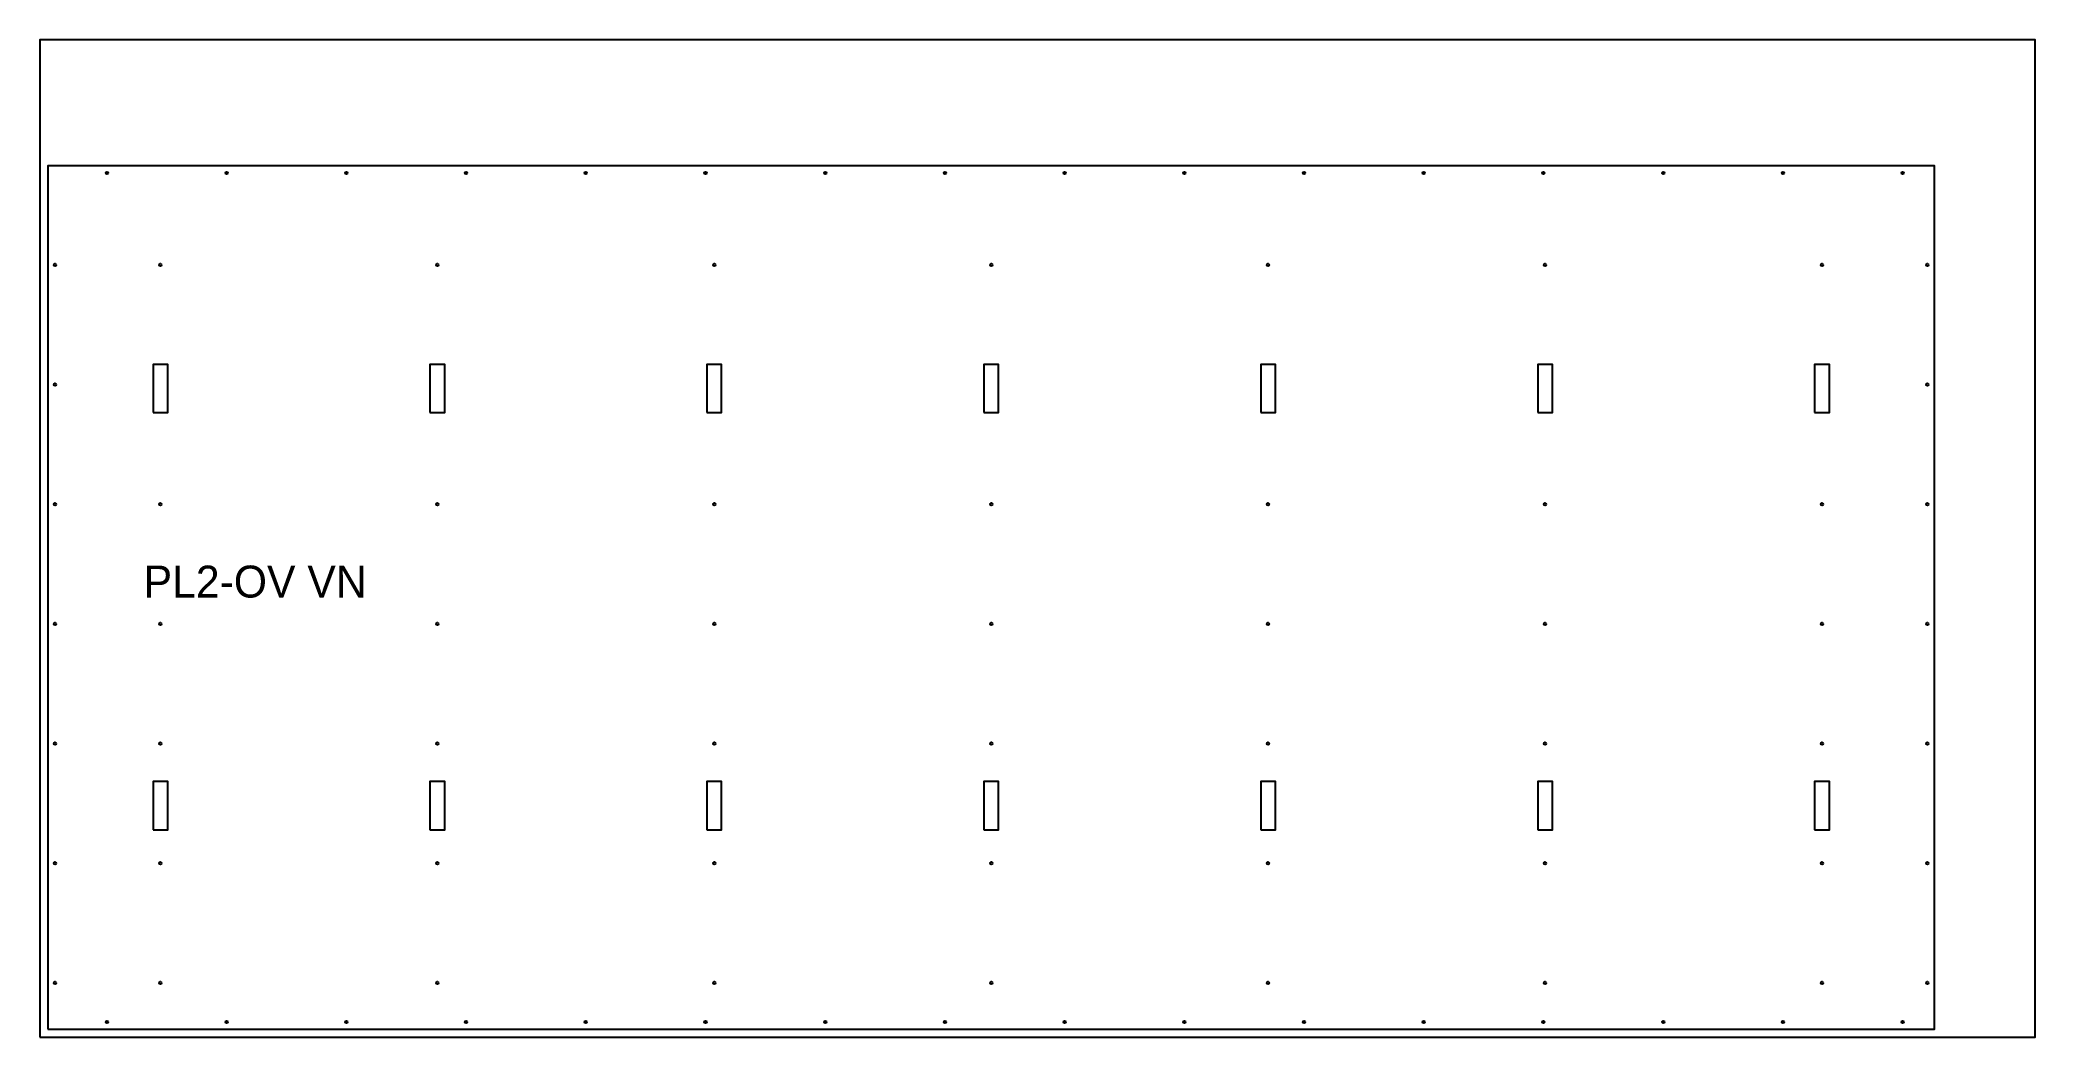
# Model space of a CAD drawing. Header units: millimetres. Extents: x 0 to 2500, y 0 to 1250.
import ezdxf

# ---------------------------------------------------------------- set-up
doc = ezdxf.new("R2010")
doc.units = ezdxf.units.MM
for name, color, linetype in [('CUT_INNER', 5, 'CONTINUOUS'), ('CUT_OUTER', 1, 'CONTINUOUS'), ('ENGRAVE', 2, 'CONTINUOUS'), ('MARK_D3', 6, 'CONTINUOUS'), ('SHEET', 8, 'CONTINUOUS')]:
    doc.layers.add(name, color=color, linetype=linetype)

msp = doc.modelspace()

# ---------------------------------------------------------------- linework, layer by layer
at = {"layer": 'CUT_INNER'}
for points in [[(141.75, 782.75), (160.25, 782.75), (160.25, 843.25), (141.75, 843.25)], [(488.75, 782.75), (507.25, 782.75), (507.25, 843.25), (488.75, 843.25)], [(835.75, 782.75), (854.25, 782.75), (854.25, 843.25), (835.75, 843.25)], [(1182.75, 782.75), (1201.25, 782.75), (1201.25, 843.25), (1182.75, 843.25)], [(1529.75, 782.75), (1548.25, 782.75), (1548.25, 843.25), (1529.75, 843.25)], [(1876.75, 782.75), (1895.25, 782.75), (1895.25, 843.25), (1876.75, 843.25)], [(2223.75, 782.75), (2242.25, 782.75), (2242.25, 843.25), (2223.75, 843.25)], [(141.75, 259.75), (160.25, 259.75), (160.25, 320.25), (141.75, 320.25)], [(488.75, 259.75), (507.25, 259.75), (507.25, 320.25), (488.75, 320.25)], [(835.75, 259.75), (854.25, 259.75), (854.25, 320.25), (835.75, 320.25)], [(1182.75, 259.75), (1201.25, 259.75), (1201.25, 320.25), (1182.75, 320.25)], [(1529.75, 259.75), (1548.25, 259.75), (1548.25, 320.25), (1529.75, 320.25)], [(1876.75, 259.75), (1895.25, 259.75), (1895.25, 320.25), (1876.75, 320.25)], [(2223.75, 259.75), (2242.25, 259.75), (2242.25, 320.25), (2223.75, 320.25)]]:
    msp.add_lwpolyline(points, close=True, dxfattribs=at)
at = {"layer": 'CUT_OUTER'}
msp.add_lwpolyline([(10, 10), (2374, 10), (2374, 1092), (10, 1092)], close=True, dxfattribs=at)
at = {"layer": 'MARK_D3'}
for centre in [(84, 1083), (234, 1083), (384, 1083), (534, 1083), (684, 1083), (834, 1083), (984, 1083), (1134, 1083), (1284, 1083), (1434, 1083), (1584, 1083), (1734, 1083), (1884, 1083), (2034, 1083), (2184, 1083), (2334, 1083), (19, 968), (151, 968), (498, 968), (845, 968), (1192, 968), (1539, 968), (1886, 968), (2233, 968), (2365, 968), (19, 818), (2365, 818), (19, 668), (151, 668), (498, 668), (845, 668), (1192, 668), (1539, 668), (1886, 668), (2233, 668), (2365, 668), (19, 518), (151, 518), (498, 518), (845, 518), (1192, 518), (1539, 518), (1886, 518), (2233, 518), (2365, 518), (19, 368), (151, 368), (498, 368), (845, 368), (1192, 368), (1539, 368), (1886, 368), (2233, 368), (2365, 368), (19, 218), (151, 218), (498, 218), (845, 218), (1192, 218), (1539, 218), (1886, 218), (2233, 218), (2365, 218), (19, 68), (151, 68), (498, 68), (845, 68), (1192, 68), (1539, 68), (1886, 68), (2233, 68), (2365, 68), (84, 19), (234, 19), (384, 19), (534, 19), (684, 19), (834, 19), (984, 19), (1134, 19), (1284, 19), (1434, 19), (1584, 19), (1734, 19), (1884, 19), (2034, 19), (2184, 19), (2334, 19)]:
    msp.add_circle(centre, 1.5, dxfattribs=at)
at = {"layer": 'SHEET'}
msp.add_lwpolyline([(0, 0), (2500, 0), (2500, 1250), (0, 1250)], close=True, dxfattribs=at)

# ---------------------------------------------------------------- texts
at = {"layer": 'ENGRAVE'}
msp.add_text('PL2-OV VN', height=40, dxfattribs=at).set_placement((130, 551))

doc.saveas('drawing.dxf')
